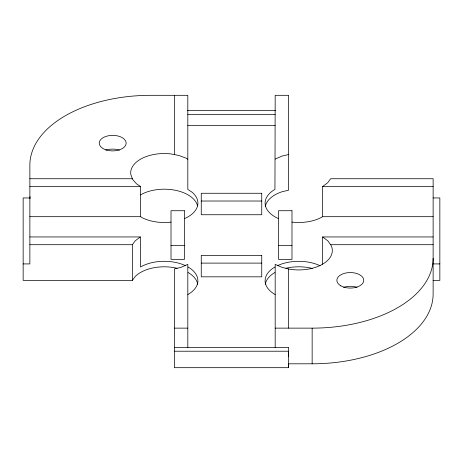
<?xml version="1.0" encoding="UTF-8"?>
<svg xmlns="http://www.w3.org/2000/svg" width="463" height="463" viewBox="0 0 463 463"><rect width="100%" height="100%" fill="white"/><g stroke="black" fill="none" stroke-linecap="round" stroke-linejoin="round"><path stroke-width="0.69" d="M187.816 347.568L187.816 264.356L181.091 267.33L174.372 268.939L174.372 367.686L288.582 367.686L288.628 352.829M29.869 197.95L23.15 197.95L23.15 280.375L132.406 280.375L132.406 244.707L135.19 240.829L140.347 236.946L140.526 266.989A33.602 19.4 0 0 1 185.692 265.75M132.406 280.375L135.19 276.498A33.602 19.4 0 0 1 177.15 268.274M291.979 222.113A33.602 19.4 0 0 0 322.474 216.823L322.653 186.502L327.81 182.625L330.594 178.741L433.131 178.741L433.131 293.959A120.976 69.844 0 0 1 312.149 363.802L288.582 363.802L288.582 367.686M275.184 159.098L281.909 156.118L288.628 154.515M187.816 294.537L188.053 294.427A33.602 19.4 0 0 0 188.053 266.989M187.388 110.64L275.612 110.64M187.816 114.523L275.184 114.523M187.816 125.496L275.184 125.496M29.869 178.741L132.349 178.741M29.869 186.502L140.619 186.502L140.619 216.684L142.28 217.766A33.602 19.4 0 0 0 171.038 222.113M322.653 186.502L433.131 186.502M433.131 197.95L439.85 197.95L439.85 280.375L433.131 280.375M201.255 201.023L261.745 201.023M29.869 216.684L140.619 216.684M322.653 216.684L433.131 216.684M29.869 236.946L140.347 236.946M322.653 264.257L322.653 236.946L433.131 236.946M29.869 244.707L132.406 244.707M330.594 244.707L433.131 244.707M171.009 245.65L184.453 245.65M278.547 245.65L291.991 245.65M201.255 263.111L261.745 263.111M23.15 263.916L29.869 263.916L29.869 165.164A120.976 69.844 0 0 1 150.851 95.314L187.816 95.314L187.816 189.431L192.122 192.232A33.602 19.4 0 0 1 184.419 218.64M433.131 263.916L439.85 263.916M174.372 328.134L187.816 328.134M275.184 328.134L312.149 328.134A120.976 69.844 0 0 0 433.131 258.29M174.372 347.343L288.628 347.343L288.628 356.707M174.372 351.22L288.628 351.22M275.184 294.537L274.947 294.427A33.602 19.4 0 0 1 274.947 266.989M187.816 159.243L186.3 158.259L178.978 155.47L170.65 153.872A33.602 19.4 0 0 0 130.769 174.302L132.534 179.268L136.458 183.794L140.619 186.502M322.653 236.946L327.81 240.829L331.172 245.506A33.602 19.4 0 0 1 290.012 269.269L281.909 267.33L275.184 264.356L275.184 347.568M312.149 328.134L312.149 363.802M288.628 268.939L288.628 328.134M174.372 95.314L174.372 154.584M105.969 150.128A13.444 7.761 0 0 1 119.408 150.128M343.592 287.32A13.444 7.761 0 0 1 357.031 287.32M29.927 198.725A120.976 69.844 0 0 1 30.089 196.613M278.576 218.634A33.602 19.4 0 0 1 274.947 189.384L275.184 95.314L288.628 95.314L288.628 190.183L281.909 191.792A33.602 19.4 0 0 0 265.264 206.695M277.308 265.75A33.602 19.4 0 0 1 320.112 265.75M265.264 284.299A33.602 19.4 0 0 1 274.947 272.481M285.85 268.274A33.602 19.4 0 0 1 312.247 268.442M140.52 194.877A33.602 19.4 0 0 1 175.002 190.2A33.602 19.4 0 0 1 197.585 205.954M188.053 272.481A33.602 19.4 0 0 1 197.736 284.299M261.745 193.268L201.255 193.268L201.255 214.745L261.745 214.745L261.745 193.268M184.453 210.729L171.009 210.729L171.009 259.367L184.453 259.367L184.453 210.729M291.991 210.729L278.547 210.729L278.547 259.367L291.991 259.367L291.991 210.729M261.745 255.35L201.255 255.35L201.255 276.828L261.745 276.828L261.745 255.35M105.969 149.85A13.444 7.761 0 0 0 126.133 143.131A13.444 7.761 0 0 0 105.969 136.411A13.444 7.761 0 0 0 105.969 149.85M340.809 285.81A13.444 7.761 0 0 0 363.293 282.326A13.444 7.761 0 0 0 346.833 272.823A13.444 7.761 0 0 0 340.809 285.81"/></g></svg>
